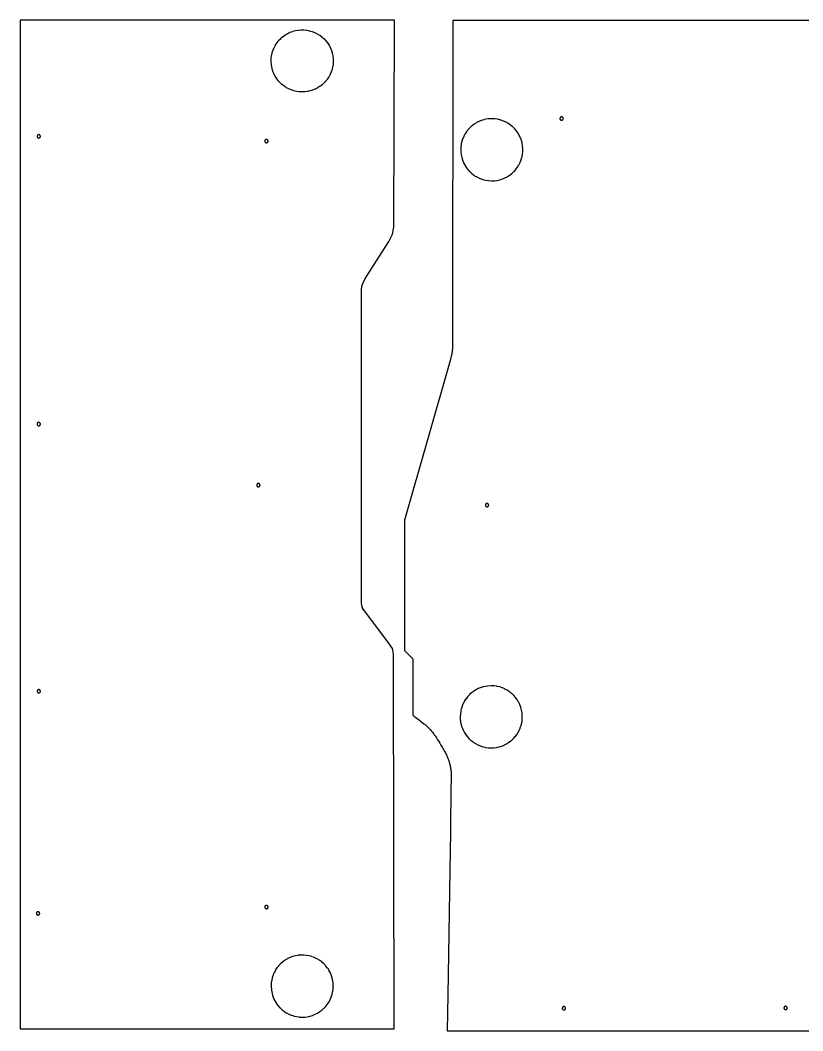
# Model space of a CAD drawing. Extents: x 0 to 10511, y 0 to 8892.
# Drawn here: x 3398 to 4343, y 2216 to 3437 of the extents above; entities that cross this region are included whole.
import ezdxf

# ---------------------------------------------------------------- set-up
doc = ezdxf.new("R2010")
doc.units = 0
doc.layers.add('Default_Layer', color=1, linetype='CONTINUOUS')

msp = doc.modelspace()

# ---------------------------------------------------------------- linework, layer by layer
at = {"layer": 'Default_Layer'}
for points in [[(3849.5, 2218.4), (3848.7, 2659.1), (3848.6, 2671.4), (3847.2, 2677.8), (3842.4, 2684.6), (3812.6, 2724.2, -0.014536), (3812.5, 2724.4), (3811.7, 2725.6, -0.040631), (3811.4, 2726.2), (3810.8, 2727.6, -0.077791), (3810.4, 2728.8), (3810, 2732.8, -0.017502), (3809.9, 2733.1), (3809.8, 2829.6), (3809.8, 3112.1), (3810.8, 3116.7), (3814.1, 3123.8), (3843, 3169.2), (3847.4, 3178.1), (3848.9, 3186.5), (3849.6, 3436.6), (3397.9, 3436.6), (3397.9, 2218.3), (3849.5, 2218.4)], [(3700.8, 3387.2, -0.026787), (3700.8, 3387.6), (3700.9, 3390.6, -0.022316), (3701, 3391), (3701.4, 3394, -0.022717), (3701.5, 3394.4), (3702.1, 3397.3, -0.021627), (3702.2, 3397.6), (3703.2, 3400.5, -0.023452), (3703.3, 3400.9), (3704.5, 3403.6, -0.021895), (3704.7, 3404), (3706.1, 3406.6, -0.022703), (3706.3, 3406.9), (3708, 3409.4, -0.022338), (3708.2, 3409.7), (3710, 3412.1, -0.022193), (3710.3, 3412.3), (3712.4, 3414.5, -0.024115), (3712.7, 3414.8), (3715, 3416.8, -0.022244), (3715.2, 3417), (3717.7, 3418.8, -0.021407), (3718, 3418.9), (3720.6, 3420.5, -0.023245), (3720.9, 3420.7), (3723.6, 3422, -0.022642), (3724, 3422.1), (3726.8, 3423.1, -0.023467), (3727.2, 3423.2), (3730.1, 3424, -0.02126), (3730.4, 3424.1), (3733.4, 3424.6, -0.023932), (3733.8, 3424.7), (3736.8, 3424.9, -0.022286), (3737.2, 3424.9), (3740.2, 3424.9, -0.020769), (3740.5, 3424.9), (3743.5, 3424.6, -0.024151), (3743.9, 3424.5), (3746.9, 3423.9, -0.022707), (3747.2, 3423.9), (3750.1, 3423, -0.022061), (3750.5, 3422.9), (3753.3, 3421.8, -0.022602), (3753.6, 3421.7), (3756.3, 3420.3, -0.022668), (3756.6, 3420.1), (3759.2, 3418.6, -0.021484), (3759.5, 3418.4), (3761.9, 3416.6, -0.023377), (3762.2, 3416.3), (3764.5, 3414.3, -0.023079), (3764.7, 3414), (3766.8, 3411.8, -0.022123), (3767, 3411.6), (3768.9, 3409.2, -0.022263), (3769.1, 3408.9), (3770.7, 3406.3, -0.023925), (3770.9, 3406), (3772.3, 3403.3, -0.021227), (3772.4, 3403), (3773.6, 3400.2, -0.022061), (3773.7, 3399.9), (3774.6, 3397, -0.024128), (3774.7, 3396.6), (3775.3, 3393.7, -0.020447), (3775.3, 3393.4), (3775.7, 3390.5, -0.022999), (3775.7, 3390.2), (3775.8, 3387.2, -0.02151), (3775.8, 3386.9), (3775.6, 3384, -0.021684), (3775.6, 3383.6), (3775.2, 3380.7, -0.020202), (3775.1, 3380.4), (3774.5, 3377.6, -0.02428), (3774.4, 3377.2), (3773.5, 3374.4, -0.020881), (3773.3, 3374.1), (3772.2, 3371.4, -0.02058), (3772.1, 3371.1), (3770.7, 3368.5, -0.023473), (3770.5, 3368.2), (3768.9, 3365.8, -0.019995), (3768.7, 3365.5), (3766.9, 3363.2, -0.022796), (3766.7, 3362.9), (3764.7, 3360.8, -0.021735), (3764.4, 3360.5), (3762.3, 3358.6, -0.023054), (3762, 3358.3), (3759.7, 3356.6, -0.019647), (3759.4, 3356.4), (3756.9, 3354.9, -0.024026), (3756.6, 3354.7), (3754, 3353.4, -0.020617), (3753.7, 3353.2), (3751, 3352.1, -0.021361), (3750.6, 3352), (3747.8, 3351.2, -0.021965), (3747.5, 3351.1), (3744.7, 3350.5, -0.023483), (3744.3, 3350.4), (3741.4, 3350.1, -0.02152), (3741, 3350), (3738.1, 3349.9, -0.021548), (3737.8, 3349.9), (3734.8, 3350.1, -0.02008), (3734.5, 3350.1), (3731.6, 3350.5, -0.023203), (3731.3, 3350.6), (3728.4, 3351.3, -0.020863), (3728.1, 3351.4), (3725.3, 3352.3, -0.022815), (3725, 3352.4), (3722.3, 3353.5, -0.021298), (3722, 3353.7), (3719.4, 3355, -0.021918), (3719.1, 3355.2), (3716.6, 3356.8, -0.021771), (3716.4, 3357), (3714.1, 3358.8, -0.021855), (3713.8, 3359), (3711.7, 3361, -0.021735), (3711.4, 3361.3), (3709.5, 3363.5, -0.021827), (3709.2, 3363.7), (3707.5, 3366.1, -0.022983), (3707.3, 3366.4), (3705.7, 3368.9, -0.020541), (3705.6, 3369.1), (3704.2, 3371.7, -0.021993), (3704.1, 3372.1), (3703, 3374.8, -0.020915), (3702.9, 3375.1), (3702, 3377.9, -0.028219), (3701.9, 3378.3), (3701.1, 3382.5, -0.031992), (3701.1, 3383), (3700.8, 3387.2)], [(3967, 3317.6), (3962.7, 3317.3, 0.031132), (3962.3, 3317.3), (3958.1, 3316.5, 0.027575), (3957.7, 3316.4), (3954.9, 3315.5, 0.021353), (3954.6, 3315.4), (3951.8, 3314.3, 0.020633), (3951.5, 3314.2), (3948.9, 3312.9, 0.024018), (3948.6, 3312.7), (3946.1, 3311.1, 0.020874), (3945.9, 3310.9), (3943.5, 3309.2, 0.021827), (3943.2, 3308.9), (3941.1, 3307, 0.021735), (3940.8, 3306.7), (3938.8, 3304.6, 0.021855), (3938.6, 3304.3), (3936.8, 3302, 0.020935), (3936.6, 3301.8), (3935, 3299.3, 0.023465), (3934.8, 3299), (3933.5, 3296.4, 0.020595), (3933.3, 3296.1), (3932.2, 3293.4, 0.022808), (3932, 3293.1), (3931.1, 3290.3, 0.020506), (3931.1, 3290), (3930.4, 3287.2, 0.022041), (3930.3, 3286.8), (3929.9, 3283.9, 0.023219), (3929.9, 3283.5), (3929.7, 3280.6, 0.018392), (3929.7, 3280.3), (3929.8, 3277.4, 0.024772), (3929.8, 3277), (3930.2, 3274.1, 0.021448), (3930.3, 3273.8), (3930.9, 3270.9, 0.021261), (3930.9, 3270.6), (3931.8, 3267.8, 0.022386), (3931.9, 3267.5), (3933, 3264.7, 0.021993), (3933.2, 3264.4), (3934.5, 3261.8, 0.021353), (3934.6, 3261.5), (3936.2, 3259, 0.02217), (3936.4, 3258.8), (3938.2, 3256.4, 0.020809), (3938.4, 3256.2), (3940.3, 3254, 0.022748), (3940.6, 3253.7), (3942.7, 3251.7, 0.021863), (3943, 3251.5), (3945.3, 3249.7, 0.021774), (3945.6, 3249.5), (3948, 3247.9, 0.021906), (3948.3, 3247.7), (3950.9, 3246.4, 0.021311), (3951.2, 3246.2), (3953.9, 3245.1, 0.022811), (3954.2, 3244.9), (3957, 3244, 0.020857), (3957.3, 3243.9), (3960.2, 3243.3, 0.02169), (3960.5, 3243.2), (3963.4, 3242.8, 0.023143), (3963.8, 3242.8), (3966.7, 3242.6, 0.018468), (3967, 3242.6), (3969.9, 3242.7, 0.024575), (3970.3, 3242.7), (3973.2, 3243.1, 0.021974), (3973.6, 3243.1), (3976.4, 3243.7, 0.021189), (3976.7, 3243.8), (3979.6, 3244.7, 0.023471), (3980, 3244.8), (3982.8, 3246, 0.021928), (3983.1, 3246.1), (3985.8, 3247.5, 0.023234), (3986.1, 3247.7), (3988.7, 3249.3, 0.022258), (3988.9, 3249.5), (3991.3, 3251.4, 0.022214), (3991.6, 3251.6), (3993.8, 3253.7, 0.023109), (3994.1, 3253.9), (3996.1, 3256.2, 0.022067), (3996.3, 3256.5), (3998.1, 3258.9, 0.023454), (3998.4, 3259.2), (3999.9, 3261.8, 0.021893), (4000.1, 3262.1), (4001.4, 3264.8, 0.022605), (4001.6, 3265.1), (4002.7, 3268, 0.02308), (4002.8, 3268.3), (4003.6, 3271.2, 0.021958), (4003.7, 3271.5), (4004.3, 3274.5, 0.022259), (4004.3, 3274.9), (4004.6, 3277.9, 0.02389), (4004.7, 3278.2), (4004.7, 3281.3, 0.019301), (4004.7, 3281.6), (4004.5, 3284.6, 0.025424), (4004.4, 3285), (4003.9, 3288, 0.021623), (4003.8, 3288.3), (4003, 3291.2, 0.024483), (4002.9, 3291.6), (4001.9, 3294.4, 0.020627), (4001.7, 3294.7), (4000.4, 3297.5, 0.022596), (4000.3, 3297.8), (3998.7, 3300.4, 0.022681), (3998.6, 3300.7), (3996.8, 3303.2, 0.024343), (3996.6, 3303.5), (3994.6, 3305.8, 0.020981), (3994.3, 3306), (3992.2, 3308.1, 0.023236), (3991.9, 3308.4), (3989.5, 3310.2, 0.021093), (3989.3, 3310.4), (3986.7, 3312.1, 0.023946), (3986.4, 3312.3), (3983.8, 3313.8, 0.023255), (3983.4, 3313.9), (3980.6, 3315.1, 0.020666), (3980.3, 3315.2), (3977.5, 3316.2, 0.024503), (3977.1, 3316.3), (3974.1, 3316.9, 0.021265), (3973.8, 3317), (3970.8, 3317.4, 0.020913), (3970.5, 3317.5), (3967.4, 3317.6, 0.029247), (3967, 3317.6)], [(3966.3, 2632.6), (3962.1, 2632.3, 0.031992), (3961.6, 2632.3), (3957.5, 2631.5, 0.028219), (3957, 2631.4), (3954.2, 2630.5, 0.020915), (3953.9, 2630.4), (3951.2, 2629.3, 0.021993), (3950.9, 2629.2), (3948.3, 2627.8, 0.020541), (3948, 2627.7), (3945.5, 2626.1, 0.022983), (3945.2, 2625.9), (3942.9, 2624.2, 0.021827), (3942.6, 2623.9), (3940.4, 2622, 0.021735), (3940.2, 2621.7), (3938.2, 2619.6, 0.021855), (3938, 2619.3), (3936.2, 2617, 0.021771), (3936, 2616.8), (3934.4, 2614.3, 0.021918), (3934.2, 2614), (3932.8, 2611.4, 0.021298), (3932.7, 2611.1), (3931.5, 2608.4, 0.022815), (3931.4, 2608.1), (3930.5, 2605.3, 0.020863), (3930.4, 2605), (3929.7, 2602.1, 0.023203), (3929.7, 2601.8), (3929.3, 2598.9, 0.02008), (3929.3, 2598.5), (3929.1, 2595.6, 0.021548), (3929.1, 2595.3), (3929.2, 2592.4, 0.02152), (3929.2, 2592), (3929.5, 2589.1, 0.023483), (3929.6, 2588.7), (3930.2, 2585.9, 0.021965), (3930.3, 2585.6), (3931.2, 2582.8, 0.021361), (3931.3, 2582.4), (3932.4, 2579.7, 0.020617), (3932.5, 2579.4), (3933.8, 2576.8, 0.024026), (3934, 2576.5), (3935.6, 2574, 0.019647), (3935.7, 2573.7), (3937.5, 2571.4, 0.023054), (3937.7, 2571.1), (3939.7, 2569, 0.021735), (3939.9, 2568.7), (3942.1, 2566.7, 0.022796), (3942.3, 2566.5), (3944.7, 2564.7, 0.019995), (3944.9, 2564.5), (3947.4, 2562.9, 0.023473), (3947.7, 2562.7), (3950.3, 2561.3, 0.02058), (3950.6, 2561.2), (3953.3, 2560.1, 0.020881), (3953.6, 2559.9), (3956.3, 2559, 0.02428), (3956.7, 2558.9), (3959.6, 2558.3, 0.020202), (3959.9, 2558.2), (3962.8, 2557.8, 0.021684), (3963.1, 2557.8), (3966, 2557.6, 0.02151), (3966.4, 2557.6), (3969.3, 2557.7, 0.022999), (3969.7, 2557.7), (3972.6, 2558.1, 0.020447), (3972.9, 2558.1), (3975.7, 2558.7, 0.024128), (3976.1, 2558.8), (3979, 2559.7, 0.022061), (3979.3, 2559.8), (3982.1, 2561, 0.021227), (3982.5, 2561.1), (3985.1, 2562.5, 0.023925), (3985.5, 2562.7), (3988, 2564.3, 0.022263), (3988.3, 2564.5), (3990.7, 2566.4, 0.022123), (3991, 2566.6), (3993.2, 2568.7, 0.023079), (3993.4, 2568.9), (3995.5, 2571.2, 0.023377), (3995.7, 2571.5), (3997.5, 2573.9, 0.021484), (3997.7, 2574.2), (3999.3, 2576.8, 0.022668), (3999.4, 2577.1), (4000.8, 2579.8, 0.022602), (4000.9, 2580.1), (4002, 2582.9, 0.022061), (4002.1, 2583.3), (4003, 2586.2, 0.022707), (4003.1, 2586.5), (4003.7, 2589.5, 0.024151), (4003.7, 2589.9), (4004, 2592.9, 0.020769), (4004, 2593.2), (4004, 2596.2, 0.022286), (4004, 2596.6), (4003.8, 2599.6, 0.023932), (4003.8, 2600), (4003.2, 2603, 0.02126), (4003.2, 2603.3), (4002.4, 2606.2, 0.023467), (4002.3, 2606.6), (4001.2, 2609.4, 0.022642), (4001.1, 2609.8), (3999.8, 2612.5, 0.023245), (3999.6, 2612.8), (3998.1, 2615.4, 0.021407), (3997.9, 2615.7), (3996.1, 2618.2, 0.022244), (3995.9, 2618.4), (3993.9, 2620.7, 0.024115), (3993.7, 2621), (3991.5, 2623.1, 0.022193), (3991.2, 2623.4), (3988.9, 2625.2, 0.022338), (3988.6, 2625.4), (3986.1, 2627.1, 0.022703), (3985.8, 2627.3), (3983.1, 2628.7, 0.021895), (3982.8, 2628.9), (3980, 2630.1, 0.023452), (3979.7, 2630.2), (3976.8, 2631.2, 0.021627), (3976.4, 2631.3), (3973.5, 2631.9, 0.022717), (3973.1, 2632), (3970.1, 2632.4, 0.022316), (3969.8, 2632.4), (3966.8, 2632.6, 0.026787), (3966.3, 2632.6)], [(3700.8, 2269.6), (3701.1, 2265.4, 0.031992), (3701.1, 2264.9), (3701.9, 2260.7, 0.028219), (3702, 2260.3), (3702.9, 2257.5, 0.020915), (3703, 2257.2), (3704.1, 2254.5, 0.021993), (3704.2, 2254.2), (3705.6, 2251.6, 0.020541), (3705.7, 2251.3), (3707.3, 2248.8, 0.022983), (3707.5, 2248.5), (3709.2, 2246.1, 0.021827), (3709.5, 2245.9), (3711.4, 2243.7, 0.021735), (3711.7, 2243.5), (3713.8, 2241.5, 0.021855), (3714.1, 2241.2), (3716.4, 2239.4, 0.021771), (3716.6, 2239.2), (3719.1, 2237.6, 0.021918), (3719.4, 2237.5), (3722, 2236.1, 0.021298), (3722.3, 2236), (3725, 2234.8, 0.022815), (3725.3, 2234.7), (3728.1, 2233.8, 0.020863), (3728.4, 2233.7), (3731.3, 2233, 0.023203), (3731.6, 2233), (3734.5, 2232.6, 0.02008), (3734.8, 2232.5), (3737.8, 2232.4, 0.021548), (3738.1, 2232.4), (3741, 2232.5, 0.02152), (3741.4, 2232.5), (3744.3, 2232.8, 0.023483), (3744.6, 2232.9), (3747.5, 2233.5, 0.021965), (3747.8, 2233.6), (3750.6, 2234.4, 0.021361), (3751, 2234.6), (3753.7, 2235.7, 0.020617), (3754, 2235.8), (3756.6, 2237.1, 0.024026), (3756.9, 2237.3), (3759.4, 2238.9, 0.019647), (3759.6, 2239), (3762, 2240.8, 0.023054), (3762.3, 2241), (3764.4, 2243, 0.021735), (3764.7, 2243.2), (3766.7, 2245.3, 0.022796), (3766.9, 2245.6), (3768.7, 2247.9, 0.019995), (3768.9, 2248.2), (3770.5, 2250.6, 0.023473), (3770.7, 2251), (3772, 2253.5, 0.02058), (3772.2, 2253.8), (3773.3, 2256.5, 0.020881), (3773.5, 2256.8), (3774.4, 2259.6, 0.02428), (3774.5, 2260), (3775.1, 2262.8, 0.020202), (3775.2, 2263.2), (3775.6, 2266.1, 0.021684), (3775.6, 2266.4), (3775.8, 2269.3, 0.02151), (3775.8, 2269.7), (3775.7, 2272.6, 0.022999), (3775.7, 2272.9), (3775.3, 2275.9, 0.020447), (3775.3, 2276.2), (3774.7, 2279, 0.024128), (3774.6, 2279.4), (3773.7, 2282.3, 0.022061), (3773.6, 2282.6), (3772.4, 2285.4, 0.021227), (3772.3, 2285.7), (3770.9, 2288.4, 0.023925), (3770.7, 2288.8), (3769.1, 2291.3, 0.022263), (3768.9, 2291.6), (3767, 2294, 0.022123), (3766.8, 2294.3), (3764.7, 2296.5, 0.023079), (3764.5, 2296.7), (3762.2, 2298.8, 0.023377), (3761.9, 2299), (3759.5, 2300.8, 0.021484), (3759.2, 2301), (3756.6, 2302.6, 0.022668), (3756.3, 2302.7), (3753.6, 2304.1, 0.022602), (3753.3, 2304.2), (3750.5, 2305.3, 0.022061), (3750.1, 2305.4), (3747.2, 2306.3, 0.022707), (3746.9, 2306.4), (3743.9, 2306.9, 0.024151), (3743.5, 2307), (3740.5, 2307.3, 0.020769), (3740.2, 2307.3), (3737.2, 2307.3, 0.022286), (3736.8, 2307.3), (3733.8, 2307.1, 0.023932), (3733.4, 2307), (3730.4, 2306.5, 0.02126), (3730.1, 2306.4), (3727.2, 2305.7, 0.023467), (3726.8, 2305.6), (3724, 2304.5, 0.022642), (3723.6, 2304.4), (3720.9, 2303.1, 0.023245), (3720.6, 2302.9), (3718, 2301.4, 0.021407), (3717.7, 2301.2), (3715.2, 2299.4, 0.022244), (3715, 2299.2), (3712.7, 2297.2, 0.024115), (3712.4, 2297), (3710.3, 2294.8, 0.022193), (3710, 2294.5), (3708.2, 2292.2, 0.022338), (3707.9, 2291.9), (3706.3, 2289.4, 0.022703), (3706.1, 2289), (3704.7, 2286.4, 0.021895), (3704.5, 2286.1), (3703.3, 2283.3, 0.023452), (3703.2, 2282.9), (3702.2, 2280.1, 0.021627), (3702.1, 2279.7), (3701.5, 2276.8, 0.022717), (3701.4, 2276.4), (3701, 2273.4, 0.022316), (3700.9, 2273.1), (3700.8, 2270.1, 0.026787), (3700.8, 2269.6)]]:
    msp.add_lwpolyline(points, format="xyb", close=True, dxfattribs=at)
msp.add_lwpolyline([(5258.2, 3436.1), (3920.1, 3436.1), (3919.6, 3050.9), (3919.6, 3050.9), (3919.6, 3038.8), (3919.6, 3038.5), (3919.5, 3038.2), (3918.8, 3032.8), (3918.7, 3032.4), (3917.4, 3027.1), (3917.3, 3026.9), (3861.9, 2832.8), (3861.9, 2675.1), (3871.9, 2665.1), (3871.8, 2597.3), (3873, 2596.3), (3874.4, 2595.2), (3877.1, 2593.1), (3879.9, 2591), (3882.7, 2588.8), (3885.3, 2586.7), (3886.6, 2585.7), (3887.8, 2584.7), (3888.9, 2583.7), (3890, 2582.7), (3891, 2581.8), (3891.8, 2580.9), (3892.6, 2580.1), (3893.4, 2579.2), (3894.2, 2578.3), (3894.9, 2577.3), (3895.7, 2576.4), (3896.4, 2575.5), (3897.1, 2574.5), (3897.8, 2573.5), (3899.2, 2571.6), (3900.5, 2569.6), (3901.8, 2567.5), (3903.1, 2565.5), (3904.4, 2563.4), (3905.9, 2560.9), (3907.5, 2558.3), (3909, 2555.7), (3910.5, 2553), (3911.2, 2551.7), (3911.8, 2550.4), (3912.4, 2549.2), (3913, 2548), (3913.5, 2547), (3913.9, 2545.9), (3914.2, 2545), (3914.6, 2544), (3914.9, 2543), (3915.3, 2542), (3915.6, 2541), (3915.9, 2540), (3916.2, 2539), (3916.4, 2538), (3916.7, 2537), (3916.9, 2536), (3917.1, 2535), (3917.3, 2534), (3917.5, 2532.9), (3917.7, 2531.9), (3917.8, 2530.9), (3917.9, 2529.9), (3918, 2529.5), (3918, 2528.8), (3918, 2526.6), (3918, 2523.3), (3918, 2519.1), (3917.9, 2507.8), (3917.7, 2493.2), (3917.5, 2475.7), (3917.2, 2455.7), (3916.4, 2410), (3914.8, 2308.3), (3914, 2259.2), (3913.3, 2215.9), (4742.6, 2215.9)], dxfattribs=at)
for points in [[(4049.5, 3317.8), (4049.5, 3317.6), (4049.5, 3317.4), (4049.6, 3317.2), (4049.6, 3317), (4049.7, 3316.9), (4049.8, 3316.7), (4049.9, 3316.5), (4050.1, 3316.4), (4050.2, 3316.3), (4050.4, 3316.2), (4050.5, 3316.1), (4050.7, 3316), (4050.9, 3315.9), (4051.1, 3315.9), (4051.3, 3315.8), (4051.5, 3315.8), (4051.7, 3315.8), (4051.9, 3315.9), (4052.1, 3315.9), (4052.3, 3316), (4052.4, 3316.1), (4052.6, 3316.2), (4052.8, 3316.3), (4052.9, 3316.4), (4053, 3316.5), (4053.1, 3316.7), (4053.2, 3316.9), (4053.3, 3317), (4053.4, 3317.2), (4053.4, 3317.4), (4053.5, 3317.6), (4053.5, 3317.8), (4053.5, 3318), (4053.4, 3318.2), (4053.4, 3318.4), (4053.3, 3318.6), (4053.2, 3318.8), (4053.1, 3318.9), (4053, 3319.1), (4052.9, 3319.2), (4052.8, 3319.4), (4052.6, 3319.5), (4052.4, 3319.6), (4052.3, 3319.7), (4052.1, 3319.7), (4051.9, 3319.8), (4051.7, 3319.8), (4051.5, 3319.8), (4051.3, 3319.8), (4051.1, 3319.8), (4050.9, 3319.7), (4050.7, 3319.7), (4050.5, 3319.6), (4050.4, 3319.5), (4050.2, 3319.4), (4050.1, 3319.2), (4049.9, 3319.1), (4049.8, 3318.9), (4049.7, 3318.8), (4049.6, 3318.6), (4049.6, 3318.4), (4049.5, 3318.2), (4049.5, 3318), (4049.5, 3317.8)], [(3420.2, 3294.4), (3420.4, 3294.4), (3420.6, 3294.4), (3420.8, 3294.5), (3421, 3294.6), (3421.2, 3294.6), (3421.3, 3294.7), (3421.5, 3294.9), (3421.6, 3295), (3421.8, 3295.1), (3421.9, 3295.3), (3422, 3295.5), (3422.1, 3295.6), (3422.1, 3295.8), (3422.2, 3296), (3422.2, 3296.2), (3422.2, 3296.4), (3422.2, 3296.6), (3422.2, 3296.8), (3422.1, 3297), (3422.1, 3297.2), (3422, 3297.4), (3421.9, 3297.5), (3421.8, 3297.7), (3421.6, 3297.8), (3421.5, 3298), (3421.3, 3298.1), (3421.2, 3298.2), (3421, 3298.3), (3420.8, 3298.3), (3420.6, 3298.4), (3420.4, 3298.4), (3420.2, 3298.4), (3420, 3298.4), (3419.8, 3298.4), (3419.6, 3298.3), (3419.5, 3298.3), (3419.3, 3298.2), (3419.1, 3298.1), (3419, 3298), (3418.8, 3297.8), (3418.7, 3297.7), (3418.6, 3297.5), (3418.5, 3297.4), (3418.4, 3297.2), (3418.3, 3297), (3418.3, 3296.8), (3418.2, 3296.6), (3418.2, 3296.4), (3418.2, 3296.2), (3418.3, 3296), (3418.3, 3295.8), (3418.4, 3295.6), (3418.5, 3295.5), (3418.6, 3295.3), (3418.7, 3295.1), (3418.8, 3295), (3419, 3294.9), (3419.1, 3294.7), (3419.3, 3294.6), (3419.5, 3294.6), (3419.6, 3294.5), (3419.8, 3294.4), (3420, 3294.4), (3420.2, 3294.4)], [(3695.2, 3288.5), (3695.4, 3288.6), (3695.6, 3288.6), (3695.8, 3288.6), (3696, 3288.7), (3696.2, 3288.8), (3696.3, 3288.9), (3696.5, 3289), (3696.6, 3289.1), (3696.8, 3289.3), (3696.9, 3289.4), (3697, 3289.6), (3697.1, 3289.8), (3697.1, 3289.9), (3697.2, 3290.1), (3697.2, 3290.3), (3697.2, 3290.5), (3697.2, 3290.7), (3697.2, 3290.9), (3697.1, 3291.1), (3697.1, 3291.3), (3697, 3291.5), (3696.9, 3291.7), (3696.8, 3291.8), (3696.6, 3292), (3696.5, 3292.1), (3696.3, 3292.2), (3696.2, 3292.3), (3696, 3292.4), (3695.8, 3292.5), (3695.6, 3292.5), (3695.4, 3292.5), (3695.2, 3292.5), (3695, 3292.5), (3694.8, 3292.5), (3694.6, 3292.5), (3694.4, 3292.4), (3694.3, 3292.3), (3694.1, 3292.2), (3693.9, 3292.1), (3693.8, 3292), (3693.7, 3291.8), (3693.5, 3291.7), (3693.4, 3291.5), (3693.4, 3291.3), (3693.3, 3291.1), (3693.2, 3290.9), (3693.2, 3290.7), (3693.2, 3290.5), (3693.2, 3290.3), (3693.2, 3290.1), (3693.3, 3289.9), (3693.4, 3289.8), (3693.4, 3289.6), (3693.5, 3289.4), (3693.7, 3289.3), (3693.8, 3289.1), (3693.9, 3289), (3694.1, 3288.9), (3694.3, 3288.8), (3694.4, 3288.7), (3694.6, 3288.6), (3694.8, 3288.6), (3695, 3288.6), (3695.2, 3288.5)], [(3420.2, 2946.7), (3420.4, 2946.7), (3420.6, 2946.7), (3420.8, 2946.8), (3421, 2946.9), (3421.2, 2946.9), (3421.3, 2947), (3421.5, 2947.2), (3421.6, 2947.3), (3421.8, 2947.4), (3421.9, 2947.6), (3422, 2947.7), (3422.1, 2947.9), (3422.1, 2948.1), (3422.2, 2948.3), (3422.2, 2948.5), (3422.2, 2948.7), (3422.2, 2948.9), (3422.2, 2949.1), (3422.1, 2949.3), (3422.1, 2949.5), (3422, 2949.7), (3421.9, 2949.8), (3421.8, 2950), (3421.6, 2950.1), (3421.5, 2950.2), (3421.3, 2950.4), (3421.2, 2950.5), (3421, 2950.5), (3420.8, 2950.6), (3420.6, 2950.7), (3420.4, 2950.7), (3420.2, 2950.7), (3420, 2950.7), (3419.8, 2950.7), (3419.6, 2950.6), (3419.5, 2950.5), (3419.3, 2950.5), (3419.1, 2950.4), (3419, 2950.2), (3418.8, 2950.1), (3418.7, 2950), (3418.6, 2949.8), (3418.5, 2949.7), (3418.4, 2949.5), (3418.3, 2949.3), (3418.3, 2949.1), (3418.2, 2948.9), (3418.2, 2948.7), (3418.2, 2948.5), (3418.3, 2948.3), (3418.3, 2948.1), (3418.4, 2947.9), (3418.5, 2947.7), (3418.6, 2947.6), (3418.7, 2947.4), (3418.8, 2947.3), (3419, 2947.2), (3419.1, 2947), (3419.3, 2946.9), (3419.5, 2946.9), (3419.6, 2946.8), (3419.8, 2946.7), (3420, 2946.7), (3420.2, 2946.7)], [(3685.4, 2873.1), (3685.6, 2873.1), (3685.8, 2873.1), (3686, 2873.1), (3686.2, 2873.2), (3686.3, 2873.3), (3686.5, 2873.4), (3686.6, 2873.5), (3686.8, 2873.6), (3686.9, 2873.8), (3687, 2873.9), (3687.1, 2874.1), (3687.2, 2874.3), (3687.3, 2874.5), (3687.3, 2874.7), (3687.4, 2874.9), (3687.4, 2875.1), (3687.4, 2875.3), (3687.3, 2875.5), (3687.3, 2875.7), (3687.2, 2875.8), (3687.1, 2876), (3687, 2876.2), (3686.9, 2876.3), (3686.8, 2876.5), (3686.6, 2876.6), (3686.5, 2876.7), (3686.3, 2876.8), (3686.2, 2876.9), (3686, 2877), (3685.8, 2877), (3685.6, 2877), (3685.4, 2877.1), (3685.2, 2877), (3685, 2877), (3684.8, 2877), (3684.6, 2876.9), (3684.4, 2876.8), (3684.3, 2876.7), (3684.1, 2876.6), (3684, 2876.5), (3683.8, 2876.3), (3683.7, 2876.2), (3683.6, 2876), (3683.5, 2875.8), (3683.5, 2875.7), (3683.4, 2875.5), (3683.4, 2875.3), (3683.4, 2875.1), (3683.4, 2874.9), (3683.4, 2874.7), (3683.5, 2874.5), (3683.5, 2874.3), (3683.6, 2874.1), (3683.7, 2873.9), (3683.8, 2873.8), (3684, 2873.6), (3684.1, 2873.5), (3684.3, 2873.4), (3684.4, 2873.3), (3684.6, 2873.2), (3684.8, 2873.1), (3685, 2873.1), (3685.2, 2873.1), (3685.4, 2873.1)], [(3959.5, 2850.8), (3959.5, 2850.6), (3959.5, 2850.4), (3959.6, 2850.2), (3959.6, 2850.1), (3959.7, 2849.9), (3959.8, 2849.7), (3959.9, 2849.6), (3960, 2849.4), (3960.2, 2849.3), (3960.3, 2849.2), (3960.5, 2849.1), (3960.7, 2849), (3960.9, 2848.9), (3961.1, 2848.9), (3961.3, 2848.9), (3961.5, 2848.8), (3961.7, 2848.9), (3961.9, 2848.9), (3962.1, 2848.9), (3962.2, 2849), (3962.4, 2849.1), (3962.6, 2849.2), (3962.7, 2849.3), (3962.9, 2849.4), (3963, 2849.6), (3963.1, 2849.7), (3963.2, 2849.9), (3963.3, 2850.1), (3963.4, 2850.2), (3963.4, 2850.4), (3963.5, 2850.6), (3963.5, 2850.8), (3963.5, 2851), (3963.4, 2851.2), (3963.4, 2851.4), (3963.3, 2851.6), (3963.2, 2851.8), (3963.1, 2852), (3963, 2852.1), (3962.9, 2852.3), (3962.7, 2852.4), (3962.6, 2852.5), (3962.4, 2852.6), (3962.2, 2852.7), (3962.1, 2852.8), (3961.9, 2852.8), (3961.7, 2852.8), (3961.5, 2852.8), (3961.3, 2852.8), (3961.1, 2852.8), (3960.9, 2852.8), (3960.7, 2852.7), (3960.5, 2852.6), (3960.3, 2852.5), (3960.2, 2852.4), (3960, 2852.3), (3959.9, 2852.1), (3959.8, 2852), (3959.7, 2851.8), (3959.6, 2851.6), (3959.6, 2851.4), (3959.5, 2851.2), (3959.5, 2851), (3959.5, 2850.8)], [(3420.2, 2624), (3420.4, 2624), (3420.6, 2624.1), (3420.8, 2624.1), (3421, 2624.2), (3421.2, 2624.3), (3421.3, 2624.4), (3421.5, 2624.5), (3421.6, 2624.6), (3421.8, 2624.7), (3421.9, 2624.9), (3422, 2625.1), (3422.1, 2625.2), (3422.1, 2625.4), (3422.2, 2625.6), (3422.2, 2625.8), (3422.2, 2626), (3422.2, 2626.2), (3422.2, 2626.4), (3422.1, 2626.6), (3422.1, 2626.8), (3422, 2627), (3421.9, 2627.1), (3421.8, 2627.3), (3421.6, 2627.4), (3421.5, 2627.6), (3421.3, 2627.7), (3421.2, 2627.8), (3421, 2627.9), (3420.8, 2627.9), (3420.6, 2628), (3420.4, 2628), (3420.2, 2628), (3420, 2628), (3419.8, 2628), (3419.6, 2627.9), (3419.5, 2627.9), (3419.3, 2627.8), (3419.1, 2627.7), (3419, 2627.6), (3418.8, 2627.4), (3418.7, 2627.3), (3418.6, 2627.1), (3418.5, 2627), (3418.4, 2626.8), (3418.3, 2626.6), (3418.3, 2626.4), (3418.2, 2626.2), (3418.2, 2626), (3418.2, 2625.8), (3418.3, 2625.6), (3418.3, 2625.4), (3418.4, 2625.2), (3418.5, 2625.1), (3418.6, 2624.9), (3418.7, 2624.7), (3418.8, 2624.6), (3419, 2624.5), (3419.1, 2624.4), (3419.3, 2624.3), (3419.5, 2624.2), (3419.6, 2624.1), (3419.8, 2624.1), (3420, 2624), (3420.2, 2624)], [(3419.4, 2355.7), (3419.6, 2355.7), (3419.8, 2355.7), (3420, 2355.8), (3420.1, 2355.8), (3420.3, 2355.9), (3420.5, 2356), (3420.6, 2356.1), (3420.8, 2356.3), (3420.9, 2356.4), (3421, 2356.6), (3421.1, 2356.7), (3421.2, 2356.9), (3421.3, 2357.1), (3421.3, 2357.3), (3421.4, 2357.5), (3421.4, 2357.7), (3421.4, 2357.9), (3421.3, 2358.1), (3421.3, 2358.3), (3421.2, 2358.5), (3421.1, 2358.6), (3421, 2358.8), (3420.9, 2359), (3420.8, 2359.1), (3420.6, 2359.2), (3420.5, 2359.3), (3420.3, 2359.4), (3420.1, 2359.5), (3420, 2359.6), (3419.8, 2359.6), (3419.6, 2359.7), (3419.4, 2359.7), (3419.2, 2359.7), (3419, 2359.6), (3418.8, 2359.6), (3418.6, 2359.5), (3418.4, 2359.4), (3418.2, 2359.3), (3418.1, 2359.2), (3418, 2359.1), (3417.8, 2359), (3417.7, 2358.8), (3417.6, 2358.6), (3417.5, 2358.5), (3417.5, 2358.3), (3417.4, 2358.1), (3417.4, 2357.9), (3417.4, 2357.7), (3417.4, 2357.5), (3417.4, 2357.3), (3417.5, 2357.1), (3417.5, 2356.9), (3417.6, 2356.7), (3417.7, 2356.6), (3417.8, 2356.4), (3418, 2356.3), (3418.1, 2356.1), (3418.2, 2356), (3418.4, 2355.9), (3418.6, 2355.8), (3418.8, 2355.8), (3419, 2355.7), (3419.2, 2355.7), (3419.4, 2355.7)], [(3695.2, 2363.3), (3695.4, 2363.3), (3695.6, 2363.3), (3695.8, 2363.4), (3696, 2363.4), (3696.2, 2363.5), (3696.3, 2363.6), (3696.5, 2363.7), (3696.6, 2363.9), (3696.8, 2364), (3696.9, 2364.2), (3697, 2364.3), (3697.1, 2364.5), (3697.1, 2364.7), (3697.2, 2364.9), (3697.2, 2365.1), (3697.2, 2365.3), (3697.2, 2365.5), (3697.2, 2365.7), (3697.1, 2365.9), (3697.1, 2366.1), (3697, 2366.2), (3696.9, 2366.4), (3696.8, 2366.5), (3696.6, 2366.7), (3696.5, 2366.8), (3696.3, 2366.9), (3696.2, 2367), (3696, 2367.1), (3695.8, 2367.2), (3695.6, 2367.2), (3695.4, 2367.3), (3695.2, 2367.3), (3695, 2367.3), (3694.8, 2367.2), (3694.6, 2367.2), (3694.4, 2367.1), (3694.3, 2367), (3694.1, 2366.9), (3693.9, 2366.8), (3693.8, 2366.7), (3693.7, 2366.5), (3693.5, 2366.4), (3693.4, 2366.2), (3693.4, 2366.1), (3693.3, 2365.9), (3693.2, 2365.7), (3693.2, 2365.5), (3693.2, 2365.3), (3693.2, 2365.1), (3693.2, 2364.9), (3693.3, 2364.7), (3693.4, 2364.5), (3693.4, 2364.3), (3693.5, 2364.2), (3693.7, 2364), (3693.8, 2363.9), (3693.9, 2363.7), (3694.1, 2363.6), (3694.3, 2363.5), (3694.4, 2363.4), (3694.6, 2363.4), (3694.8, 2363.3), (3695, 2363.3), (3695.2, 2363.3)], [(4052.2, 2243.1), (4052.3, 2242.9), (4052.3, 2242.7), (4052.3, 2242.5), (4052.4, 2242.3), (4052.5, 2242.2), (4052.6, 2242), (4052.7, 2241.8), (4052.8, 2241.7), (4053, 2241.6), (4053.1, 2241.5), (4053.3, 2241.4), (4053.5, 2241.3), (4053.6, 2241.2), (4053.8, 2241.2), (4054, 2241.1), (4054.2, 2241.1), (4054.4, 2241.1), (4054.6, 2241.2), (4054.8, 2241.2), (4055, 2241.3), (4055.2, 2241.4), (4055.4, 2241.5), (4055.5, 2241.6), (4055.7, 2241.7), (4055.8, 2241.8), (4055.9, 2242), (4056, 2242.2), (4056.1, 2242.3), (4056.2, 2242.5), (4056.2, 2242.7), (4056.2, 2242.9), (4056.2, 2243.1), (4056.2, 2243.3), (4056.2, 2243.5), (4056.2, 2243.7), (4056.1, 2243.9), (4056, 2244.1), (4055.9, 2244.2), (4055.8, 2244.4), (4055.7, 2244.5), (4055.5, 2244.7), (4055.4, 2244.8), (4055.2, 2244.9), (4055, 2245), (4054.8, 2245), (4054.6, 2245.1), (4054.4, 2245.1), (4054.2, 2245.1), (4054, 2245.1), (4053.8, 2245.1), (4053.6, 2245), (4053.5, 2245), (4053.3, 2244.9), (4053.1, 2244.8), (4053, 2244.7), (4052.8, 2244.5), (4052.7, 2244.4), (4052.6, 2244.2), (4052.5, 2244.1), (4052.4, 2243.9), (4052.3, 2243.7), (4052.3, 2243.5), (4052.3, 2243.3), (4052.2, 2243.1)], [(4320, 2243.4), (4320, 2243.2), (4320, 2243), (4320.1, 2242.8), (4320.1, 2242.6), (4320.2, 2242.5), (4320.3, 2242.3), (4320.4, 2242.2), (4320.6, 2242), (4320.7, 2241.9), (4320.9, 2241.8), (4321, 2241.7), (4321.2, 2241.6), (4321.4, 2241.5), (4321.6, 2241.5), (4321.8, 2241.4), (4322, 2241.4), (4322.2, 2241.4), (4322.4, 2241.5), (4322.6, 2241.5), (4322.7, 2241.6), (4322.9, 2241.7), (4323.1, 2241.8), (4323.2, 2241.9), (4323.4, 2242), (4323.5, 2242.2), (4323.6, 2242.3), (4323.7, 2242.5), (4323.8, 2242.6), (4323.9, 2242.8), (4323.9, 2243), (4324, 2243.2), (4324, 2243.4), (4324, 2243.6), (4323.9, 2243.8), (4323.9, 2244), (4323.8, 2244.2), (4323.7, 2244.4), (4323.6, 2244.5), (4323.5, 2244.7), (4323.4, 2244.8), (4323.2, 2245), (4323.1, 2245.1), (4322.9, 2245.2), (4322.7, 2245.3), (4322.6, 2245.3), (4322.4, 2245.4), (4322.2, 2245.4), (4322, 2245.4), (4321.8, 2245.4), (4321.6, 2245.4), (4321.4, 2245.3), (4321.2, 2245.3), (4321, 2245.2), (4320.9, 2245.1), (4320.7, 2245), (4320.6, 2244.8), (4320.4, 2244.7), (4320.3, 2244.5), (4320.2, 2244.4), (4320.1, 2244.2), (4320.1, 2244), (4320, 2243.8), (4320, 2243.6), (4320, 2243.4)]]:
    msp.add_lwpolyline(points, close=True, dxfattribs=at)

doc.saveas('drawing.dxf')
